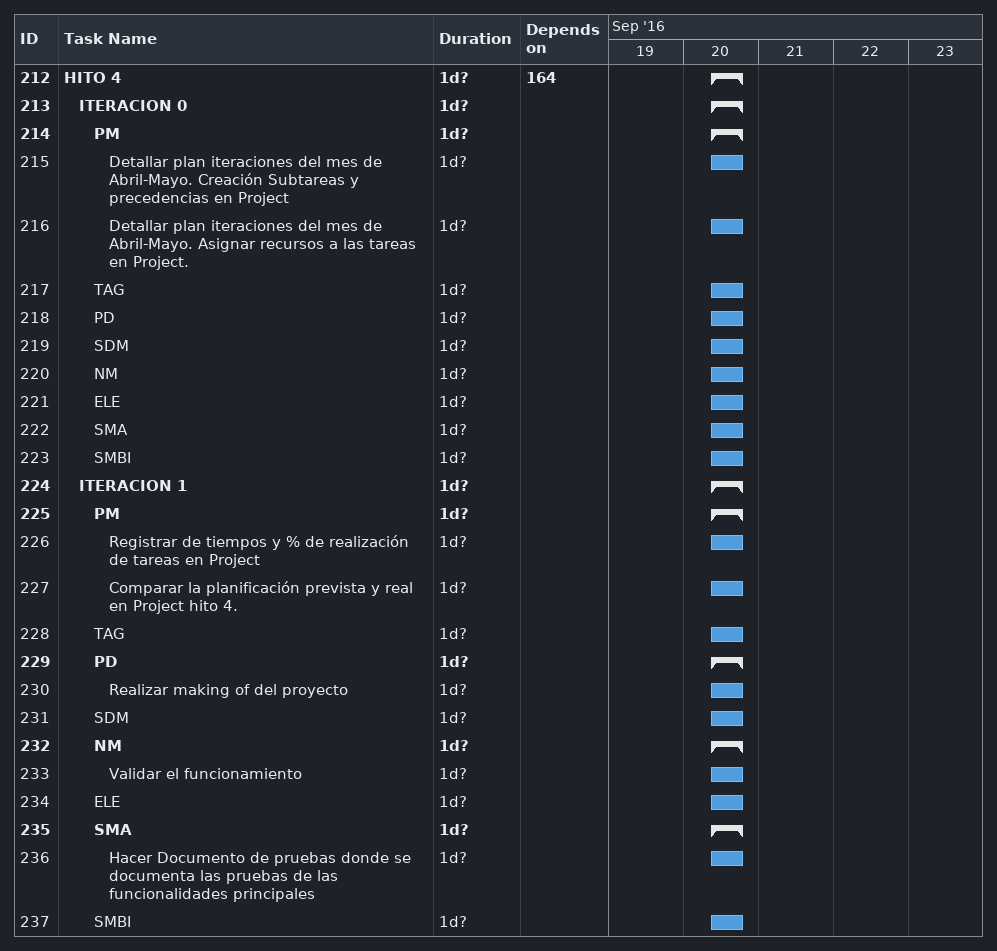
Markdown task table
| ID | Level | Task | Duration | Start | Finish | Predecessors |
|---|---|---|---|---|---|---|
| 212 | 1 | **HITO 4** | 1d? | 2016-09-20 | 2016-09-20 | 164 |
| 213 | 2 | **ITERACION 0** | 1d? | 2016-09-20 | 2016-09-20 |  |
| 214 | 3 | **PM** | 1d? | 2016-09-20 | 2016-09-20 |  |
| 215 | 4 | Detallar plan iteraciones del mes de Abril-Mayo. Creación Subtareas y precedencias en Project | 1d? | 2016-09-20 | 2016-09-20 |  |
| 216 | 4 | Detallar plan iteraciones del mes de Abril-Mayo. Asignar recursos a las tareas en Project. | 1d? | 2016-09-20 | 2016-09-20 |  |
| 217 | 3 | TAG | 1d? | 2016-09-20 | 2016-09-20 |  |
| 218 | 3 | PD | 1d? | 2016-09-20 | 2016-09-20 |  |
| 219 | 3 | SDM | 1d? | 2016-09-20 | 2016-09-20 |  |
| 220 | 3 | NM | 1d? | 2016-09-20 | 2016-09-20 |  |
| 221 | 3 | ELE | 1d? | 2016-09-20 | 2016-09-20 |  |
| 222 | 3 | SMA | 1d? | 2016-09-20 | 2016-09-20 |  |
| 223 | 3 | SMBI | 1d? | 2016-09-20 | 2016-09-20 |  |
| 224 | 2 | **ITERACION 1** | 1d? | 2016-09-20 | 2016-09-20 |  |
| 225 | 3 | **PM** | 1d? | 2016-09-20 | 2016-09-20 |  |
| 226 | 4 | Registrar de tiempos y % de realización de tareas en Project | 1d? | 2016-09-20 | 2016-09-20 |  |
| 227 | 4 | Comparar la planificación prevista y real en Project hito 4. | 1d? | 2016-09-20 | 2016-09-20 |  |
| 228 | 3 | TAG | 1d? | 2016-09-20 | 2016-09-20 |  |
| 229 | 3 | **PD** | 1d? | 2016-09-20 | 2016-09-20 |  |
| 230 | 4 | Realizar making of del proyecto | 1d? | 2016-09-20 | 2016-09-20 |  |
| 231 | 3 | SDM | 1d? | 2016-09-20 | 2016-09-20 |  |
| 232 | 3 | **NM** | 1d? | 2016-09-20 | 2016-09-20 |  |
| 233 | 4 | Validar el funcionamiento | 1d? | 2016-09-20 | 2016-09-20 |  |
| 234 | 3 | ELE | 1d? | 2016-09-20 | 2016-09-20 |  |
| 235 | 3 | **SMA** | 1d? | 2016-09-20 | 2016-09-20 |  |
| 236 | 4 | Hacer Documento de pruebas donde se documenta las pruebas de las funcionalidades principales | 1d? | 2016-09-20 | 2016-09-20 |  |
| 237 | 3 | SMBI | 1d? | 2016-09-20 | 2016-09-20 |  |
